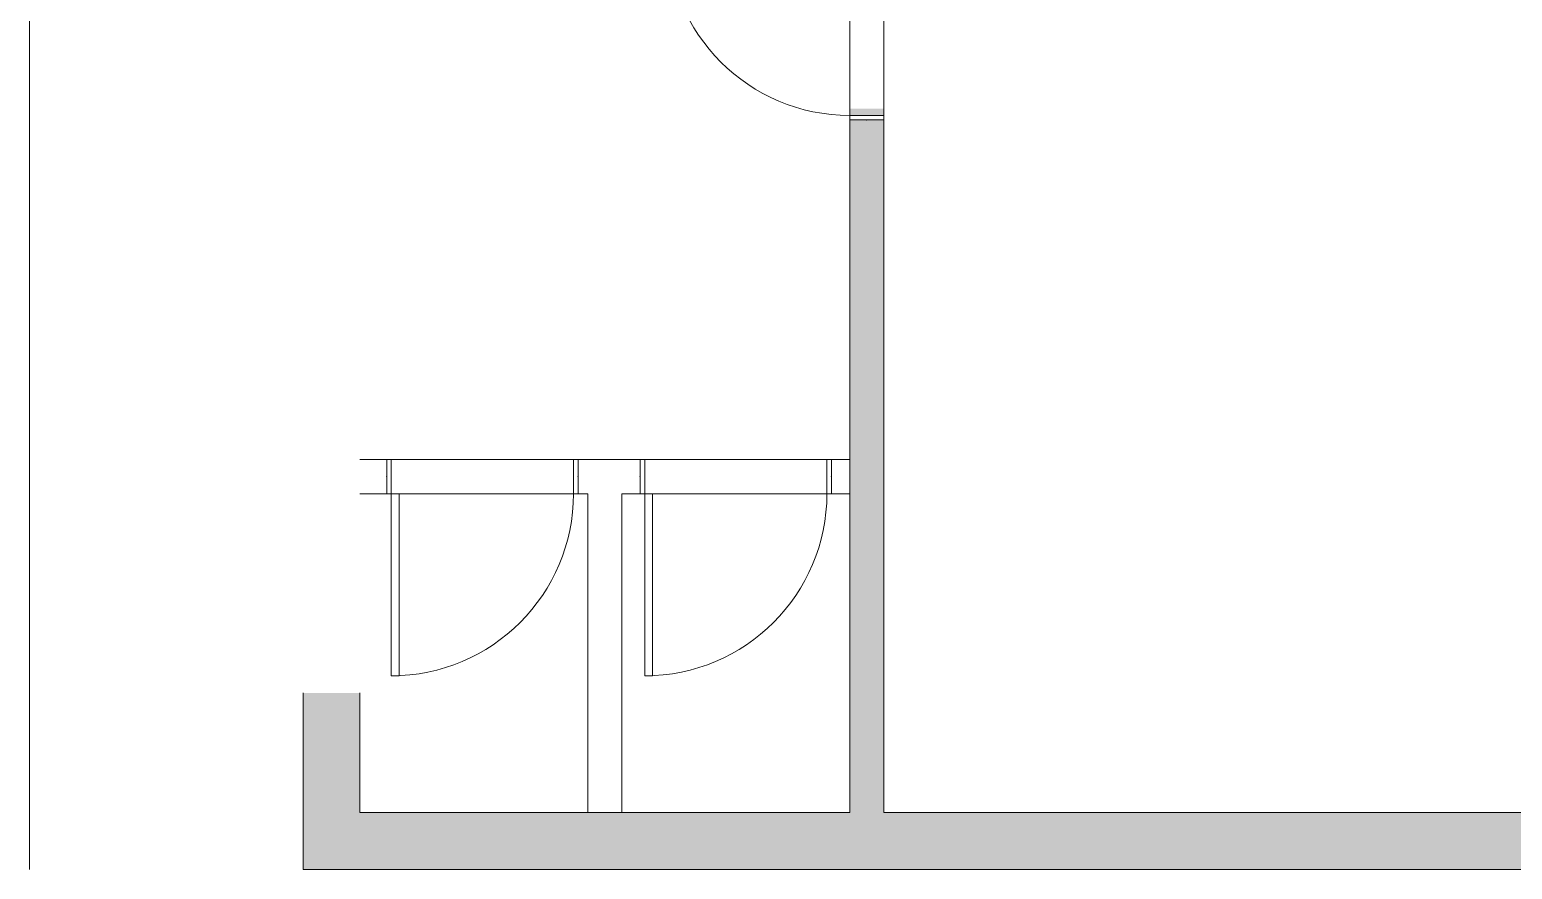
# Model space of a CAD drawing. Header units: metres. Extents: x 512 to 829, y -209 to 245.
# Drawn here: x 805.48 to 811.99, y -105.9 to -102.21 of the extents above; entities that cross this region are included whole.
import ezdxf

# ---------------------------------------------------------------- set-up
doc = ezdxf.new("R2010")
doc.units = ezdxf.units.M
doc.header["$LTSCALE"] = 0.508
doc.set_wipeout_variables(frame=1)
doc.header["$PDSIZE"] = -2
for name, color, linetype, lineweight in [('Hachura', 251, 'Continuous', 0), ('None', 7, 'Continuous', 5), ('NãoImprimir', 7, 'Continuous', 5), ('Peitoris', 2, 'Continuous', 5), ('Telhado-Princ', 7, 'Continuous', 5)]:
    doc.layers.add(name, color=color, linetype=linetype, lineweight=lineweight)

# ---------------------------------------------------------------- blocks, each defined once
blk = doc.blocks.new('Grupo-1375')
at = {"layer": 'None', "color": 7, "linetype": 'Continuous', "lineweight": 5}
for p, q in [((-0.42, 0.075), (-0.42, -0.075)), ((0.42, 0.075), (0.42, -0.075))]:
    blk.add_line(p, q, dxfattribs=at)
blk = doc.blocks.new('Grupo-1376')
at = {"color": 7, "linetype": 'Continuous', "lineweight": 5}
for points in [[(-0.42, 0.075), (-0.4, 0.075), (-0.4, -0.075), (-0.42, -0.075)], [(0.4, 0.075), (0.42, 0.075), (0.42, -0.075), (0.4, -0.075)]]:
    blk.add_wipeout(points, dxfattribs=at).dxf.layer = 'None'
at = {"layer": 'None', "color": 7, "linetype": 'Continuous', "lineweight": 5}
for points in [[(-0.42, 0.075), (-0.4, 0.075), (-0.4, -0.075), (-0.42, -0.075)], [(0.4, 0.075), (0.42, 0.075), (0.42, -0.075), (0.4, -0.075)]]:
    blk.add_lwpolyline(points, close=True, dxfattribs=at)
blk = doc.blocks.new('Grupo-1377')
at = {"layer": 'None', "color": 7}
blk.add_blockref('Grupo-1375', (0, 0), dxfattribs=at)
blk.add_blockref('Grupo-1376', (0, 0), dxfattribs=at)
at = {"layer": 'None', "color": 7, "linetype": 'Continuous', "lineweight": 5}
for p, q in [((-0.42, 0.075), (-0.4, 0.075)), ((-0.4, 0.075), (-0.4, -0.075)), ((0.42, 0.075), (0.4, 0.075)), ((0.4, 0.075), (0.4, -0.075)), ((-0.42, -0.075), (-0.4, -0.075)), ((0.42, -0.075), (0.4, -0.075))]:
    blk.add_line(p, q, dxfattribs=at)
blk = doc.blocks.new('Grupo-1378')
at = {"layer": 'None', "color": 7, "linetype": 'Continuous', "lineweight": 5}
blk.add_arc((-0.4, 0.075), 0.8, 0, 90, dxfattribs=at)
blk = doc.blocks.new('Grupo-1379')
at = {"color": 7, "linetype": 'Continuous', "lineweight": 5}
blk.add_wipeout([(-0.4, 0.075), (-0.4, 0.875), (-0.365, 0.875), (-0.365, 0.075)], dxfattribs=at).dxf.layer = 'None'
at = {"layer": 'None', "color": 7, "linetype": 'Continuous', "lineweight": 5}
blk.add_lwpolyline([(-0.4, 0.075), (-0.4, 0.875), (-0.365, 0.875), (-0.365, 0.075)], close=True, dxfattribs=at)
blk = doc.blocks.new('Grupo-1380')
at = {"layer": 'None', "color": 7}
blk.add_blockref('Grupo-1379', (0, 0), dxfattribs=at)
at = {"layer": 'None', "color": 7, "linetype": 'Continuous', "lineweight": 5}
for p, q in [((-0.4, 0.075), (-0.4, 0.875)), ((-0.4, 0.875), (-0.365, 0.875)), ((-0.365, 0.075), (-0.365, 0.875)), ((-0.4, 0.075), (-0.365, 0.075))]:
    blk.add_line(p, q, dxfattribs=at)
blk = doc.blocks.new('Grupo-1381')
at = {"layer": 'Peitoris', "color": 7}
blk.add_blockref('Grupo-1380', (0, 0), dxfattribs=at)
blk = doc.blocks.new('Grupo-1382')
at = {"layer": 'None', "color": 7, "linetype": 'Continuous', "lineweight": 5}
for p, q in [((0.42, 0.075), (-0.42, 0.075)), ((0.42, -0.075), (-0.42, -0.075))]:
    blk.add_line(p, q, dxfattribs=at)
blk = doc.blocks.new('Door (2D)-30')
at = {"layer": 'None', "color": 7}
blk.add_blockref('Grupo-1377', (0, 0), dxfattribs=at)
at = {"layer": 'NãoImprimir', "color": 7, "linetype": 'Continuous', "lineweight": 5}
for p in [(-0.42, 0), (0.42, 0)]:
    blk.add_point(p, dxfattribs=at)
at = {"layer": 'Peitoris', "color": 7}
blk.add_blockref('Grupo-1378', (0, 0), dxfattribs=at)
at = {"layer": 'None', "color": 7}
blk.add_blockref('Grupo-1381', (0, 0), dxfattribs=at)
at = {"layer": 'Telhado-Princ', "color": 7}
blk.add_blockref('Grupo-1382', (0, 0), dxfattribs=at)
blk = doc.blocks.new('Grupo-1383')
at = {"layer": 'None', "color": 7, "linetype": 'Continuous', "lineweight": 5}
for p, q in [((-0.42, 0.075), (-0.42, -0.075)), ((0.42, 0.075), (0.42, -0.075))]:
    blk.add_line(p, q, dxfattribs=at)
blk = doc.blocks.new('Grupo-1384')
at = {"color": 7, "linetype": 'Continuous', "lineweight": 5}
for points in [[(-0.42, 0.075), (-0.4, 0.075), (-0.4, -0.075), (-0.42, -0.075)], [(0.4, 0.075), (0.42, 0.075), (0.42, -0.075), (0.4, -0.075)]]:
    blk.add_wipeout(points, dxfattribs=at).dxf.layer = 'None'
at = {"layer": 'None', "color": 7, "linetype": 'Continuous', "lineweight": 5}
for points in [[(-0.42, 0.075), (-0.4, 0.075), (-0.4, -0.075), (-0.42, -0.075)], [(0.4, 0.075), (0.42, 0.075), (0.42, -0.075), (0.4, -0.075)]]:
    blk.add_lwpolyline(points, close=True, dxfattribs=at)
blk = doc.blocks.new('Grupo-1385')
at = {"layer": 'None', "color": 7}
blk.add_blockref('Grupo-1383', (0, 0), dxfattribs=at)
blk.add_blockref('Grupo-1384', (0, 0), dxfattribs=at)
at = {"layer": 'None', "color": 7, "linetype": 'Continuous', "lineweight": 5}
for p, q in [((-0.42, 0.075), (-0.4, 0.075)), ((-0.4, 0.075), (-0.4, -0.075)), ((0.42, 0.075), (0.4, 0.075)), ((0.4, 0.075), (0.4, -0.075)), ((-0.42, -0.075), (-0.4, -0.075)), ((0.42, -0.075), (0.4, -0.075))]:
    blk.add_line(p, q, dxfattribs=at)
blk = doc.blocks.new('Grupo-1386')
at = {"layer": 'None', "color": 7, "linetype": 'Continuous', "lineweight": 5}
blk.add_arc((-0.4, 0.075), 0.8, 0, 90, dxfattribs=at)
blk = doc.blocks.new('Grupo-1387')
at = {"color": 7, "linetype": 'Continuous', "lineweight": 5}
blk.add_wipeout([(-0.4, 0.075), (-0.4, 0.875), (-0.365, 0.875), (-0.365, 0.075)], dxfattribs=at).dxf.layer = 'None'
at = {"layer": 'None', "color": 7, "linetype": 'Continuous', "lineweight": 5}
blk.add_lwpolyline([(-0.4, 0.075), (-0.4, 0.875), (-0.365, 0.875), (-0.365, 0.075)], close=True, dxfattribs=at)
blk = doc.blocks.new('Grupo-1388')
at = {"layer": 'None', "color": 7}
blk.add_blockref('Grupo-1387', (0, 0), dxfattribs=at)
at = {"layer": 'None', "color": 7, "linetype": 'Continuous', "lineweight": 5}
for p, q in [((-0.4, 0.075), (-0.4, 0.875)), ((-0.4, 0.875), (-0.365, 0.875)), ((-0.365, 0.075), (-0.365, 0.875)), ((-0.4, 0.075), (-0.365, 0.075))]:
    blk.add_line(p, q, dxfattribs=at)
blk = doc.blocks.new('Grupo-1389')
at = {"layer": 'Peitoris', "color": 7}
blk.add_blockref('Grupo-1388', (0, 0), dxfattribs=at)
blk = doc.blocks.new('Grupo-1390')
at = {"layer": 'None', "color": 7, "linetype": 'Continuous', "lineweight": 5}
for p, q in [((0.42, 0.075), (-0.42, 0.075)), ((0.42, -0.075), (-0.42, -0.075))]:
    blk.add_line(p, q, dxfattribs=at)
blk = doc.blocks.new('Door (2D)-31')
at = {"layer": 'None', "color": 7}
blk.add_blockref('Grupo-1385', (0, 0), dxfattribs=at)
at = {"layer": 'NãoImprimir', "color": 7, "linetype": 'Continuous', "lineweight": 5}
for p in [(-0.42, 0), (0.42, 0)]:
    blk.add_point(p, dxfattribs=at)
at = {"layer": 'Peitoris', "color": 7}
blk.add_blockref('Grupo-1386', (0, 0), dxfattribs=at)
at = {"layer": 'None', "color": 7}
blk.add_blockref('Grupo-1389', (0, 0), dxfattribs=at)
at = {"layer": 'Telhado-Princ', "color": 7}
blk.add_blockref('Grupo-1390', (0, 0), dxfattribs=at)
blk = doc.blocks.new('Grupo-1424')
at = {"layer": 'None', "color": 7, "linetype": 'Continuous', "lineweight": 5}
for p, q in [((-0.42, 0.075), (-0.42, -0.075)), ((0.42, 0.075), (0.42, -0.075))]:
    blk.add_line(p, q, dxfattribs=at)
blk = doc.blocks.new('Grupo-1425')
at = {"color": 7, "linetype": 'Continuous', "lineweight": 5}
for points in [[(-0.42, 0.075), (-0.4, 0.075), (-0.4, -0.075), (-0.42, -0.075)], [(0.4, 0.075), (0.42, 0.075), (0.42, -0.075), (0.4, -0.075)]]:
    blk.add_wipeout(points, dxfattribs=at).dxf.layer = 'None'
at = {"layer": 'None', "color": 7, "linetype": 'Continuous', "lineweight": 5}
for points in [[(-0.42, 0.075), (-0.4, 0.075), (-0.4, -0.075), (-0.42, -0.075)], [(0.4, 0.075), (0.42, 0.075), (0.42, -0.075), (0.4, -0.075)]]:
    blk.add_lwpolyline(points, close=True, dxfattribs=at)
blk = doc.blocks.new('Grupo-1426')
at = {"layer": 'None', "color": 7}
blk.add_blockref('Grupo-1424', (0, 0), dxfattribs=at)
blk.add_blockref('Grupo-1425', (0, 0), dxfattribs=at)
at = {"layer": 'None', "color": 7, "linetype": 'Continuous', "lineweight": 5}
for p, q in [((-0.42, 0.075), (-0.4, 0.075)), ((-0.4, 0.075), (-0.4, -0.075)), ((0.42, 0.075), (0.4, 0.075)), ((0.4, 0.075), (0.4, -0.075)), ((-0.42, -0.075), (-0.4, -0.075)), ((0.42, -0.075), (0.4, -0.075))]:
    blk.add_line(p, q, dxfattribs=at)
blk = doc.blocks.new('Grupo-1427')
at = {"layer": 'None', "color": 7, "linetype": 'Continuous', "lineweight": 5}
blk.add_arc((-0.4, 0.075), 0.8, 0, 90, dxfattribs=at)
blk = doc.blocks.new('Grupo-1428')
at = {"color": 7, "linetype": 'Continuous', "lineweight": 5}
blk.add_wipeout([(-0.4, 0.075), (-0.4, 0.875), (-0.365, 0.875), (-0.365, 0.075)], dxfattribs=at).dxf.layer = 'None'
at = {"layer": 'None', "color": 7, "linetype": 'Continuous', "lineweight": 5}
blk.add_lwpolyline([(-0.4, 0.075), (-0.4, 0.875), (-0.365, 0.875), (-0.365, 0.075)], close=True, dxfattribs=at)
blk = doc.blocks.new('Grupo-1429')
at = {"layer": 'None', "color": 7}
blk.add_blockref('Grupo-1428', (0, 0), dxfattribs=at)
at = {"layer": 'None', "color": 7, "linetype": 'Continuous', "lineweight": 5}
for p, q in [((-0.4, 0.075), (-0.4, 0.875)), ((-0.4, 0.875), (-0.365, 0.875)), ((-0.365, 0.075), (-0.365, 0.875)), ((-0.4, 0.075), (-0.365, 0.075))]:
    blk.add_line(p, q, dxfattribs=at)
blk = doc.blocks.new('Grupo-1430')
at = {"layer": 'Peitoris', "color": 7}
blk.add_blockref('Grupo-1429', (0, 0), dxfattribs=at)
blk = doc.blocks.new('Grupo-1431')
at = {"layer": 'None', "color": 7, "linetype": 'Continuous', "lineweight": 5}
for p, q in [((0.42, 0.075), (-0.42, 0.075)), ((0.42, -0.075), (-0.42, -0.075))]:
    blk.add_line(p, q, dxfattribs=at)
blk = doc.blocks.new('Door (2D)-36')
at = {"layer": 'None', "color": 7}
blk.add_blockref('Grupo-1426', (0, 0), dxfattribs=at)
at = {"layer": 'NãoImprimir', "color": 7, "linetype": 'Continuous', "lineweight": 5}
for p in [(-0.42, 0), (0.42, 0)]:
    blk.add_point(p, dxfattribs=at)
at = {"layer": 'Peitoris', "color": 7}
blk.add_blockref('Grupo-1427', (0, 0), dxfattribs=at)
at = {"layer": 'None', "color": 7}
blk.add_blockref('Grupo-1430', (0, 0), dxfattribs=at)
at = {"layer": 'Telhado-Princ', "color": 7}
blk.add_blockref('Grupo-1431', (0, 0), dxfattribs=at)

msp = doc.modelspace()

# ---------------------------------------------------------------- linework, layer by layer
at = {"layer": 'Hachura', "color": 8, "linetype": 'Continuous', "lineweight": 0}
msp.add_solid([(806.6796, -105.1242), (806.9296, -105.1242), (806.6796, -105.8992), (806.9296, -105.6492)], dxfattribs=at)
at = {"layer": 'None', "color": 7, "linetype": 'Continuous', "lineweight": 18}
for p, q in [((805.4796, -73.0266), (805.4796, -105.8992)), ((809.2296, -102.5578), (809.2296, -105.6492)), ((806.6796, -105.1242), (806.6796, -105.8992)), ((806.9296, -105.1242), (806.9296, -105.6492)), ((814.6296, -105.6492), (809.2296, -105.6492)), ((814.8796, -105.8992), (806.6796, -105.8992))]:
    msp.add_line(p, q, dxfattribs=at)

# ---------------------------------------------------------------- wipeouts: each hides what was drawn before it
at = {"color": 7, "linetype": 'Continuous', "lineweight": 5}
for points in [[(806.9296, -104.2492), (806.9296, -104.0992), (807.0971, -104.0992), (807.0971, -104.2492)], [(807.8371, -104.2492), (807.8371, -104.0992), (808.2096, -104.0992), (808.2096, -104.2492)], [(808.9496, -104.2492), (808.9496, -104.0992), (809.0796, -104.0992), (809.0796, -104.2492)]]:
    msp.add_wipeout(points, dxfattribs=at).dxf.layer = 'None'

# ---------------------------------------------------------------- next in the draw order: linework, layer by layer
at = {"layer": 'Hachura', "color": 8, "linetype": 'Continuous', "lineweight": 0}
msp.add_solid([(809.0796, -102.5578), (809.2296, -102.5578), (809.0796, -105.6492), (809.2296, -105.6492)], dxfattribs=at)
at = {"layer": 'None', "color": 7, "linetype": 'Continuous', "lineweight": 18}
msp.add_line((809.0796, -102.5578), (809.0796, -105.6492), dxfattribs=at)
at = {"layer": 'None', "color": 7, "linetype": 'Continuous', "lineweight": 5}
for p, q in [((806.9296, -104.0992), (807.0971, -104.0992)), ((807.8371, -104.0992), (808.2096, -104.0992)), ((808.9496, -104.0992), (809.0796, -104.0992)), ((806.9296, -104.2492), (807.0971, -104.2492)), ((807.8371, -104.2492), (807.9296, -104.2492)), ((808.0796, -104.2492), (808.2096, -104.2492)), ((808.9496, -104.2492), (809.0796, -104.2492))]:
    msp.add_line(p, q, dxfattribs=at)

# ---------------------------------------------------------------- next in the draw order: block references
at = {"layer": 'None', "color": 7, "lineweight": 0, "xscale": -1}
for name, p, rotation in [('Door (2D)-36', (809.1546, -102.1878), 90), ('Door (2D)-30', (807.4671, -104.1742), 180), ('Door (2D)-31', (808.5796, -104.1742), 180)]:
    msp.add_blockref(name, p, dxfattribs=dict(at, rotation=rotation))

# ---------------------------------------------------------------- next in the draw order: wipeouts: each hides what was drawn before it
at = {"color": 7, "linetype": 'Continuous', "lineweight": 5}
msp.add_wipeout([(808.0796, -105.6492), (807.9296, -105.6492), (807.9296, -104.2492), (808.0796, -104.2492)], dxfattribs=at).dxf.layer = 'None'

# ---------------------------------------------------------------- next in the draw order: linework, layer by layer
at = {"layer": 'Hachura', "color": 8, "linetype": 'Continuous', "lineweight": 0}
msp.add_solid([(814.6296, -105.6492), (814.8796, -105.8992), (806.9296, -105.6492), (806.6796, -105.8992)], dxfattribs=at)
at = {"layer": 'None', "color": 7, "linetype": 'Continuous', "lineweight": 5}
for p, q in [((807.9296, -105.6492), (807.9296, -104.2492)), ((808.0796, -105.6492), (808.0796, -104.2492))]:
    msp.add_line(p, q, dxfattribs=at)
at = {"layer": 'None', "color": 7, "linetype": 'Continuous', "lineweight": 18}
msp.add_line((809.0796, -105.6492), (806.9296, -105.6492), dxfattribs=at)

doc.saveas('drawing.dxf')
